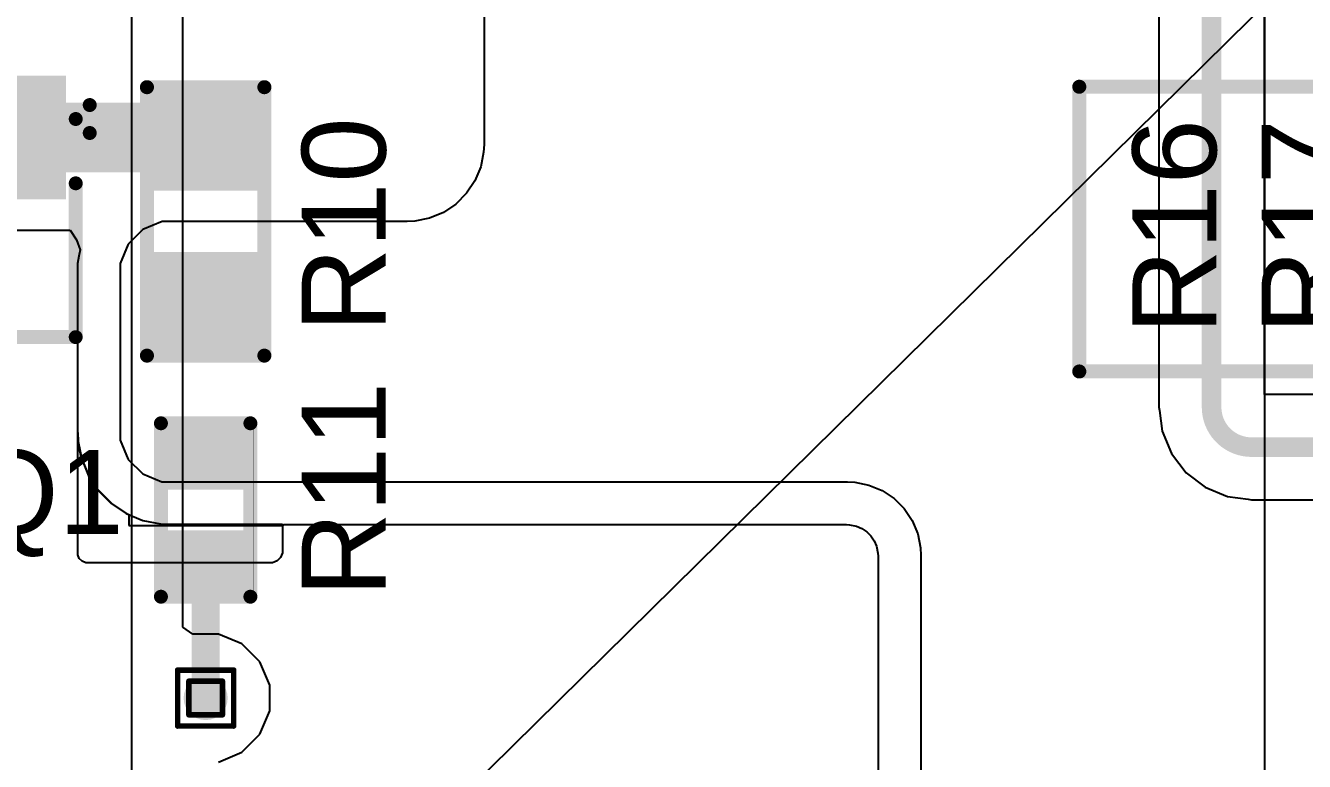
# Model space of a CAD drawing. Header units: inches. Extents: x -12 to 5357, y -8 to 5291.
# Drawn here: x 8.72 to 20.32, y 20.3 to 26.98 of the extents above; entities that cross this region are included whole.
import ezdxf

# ---------------------------------------------------------------- set-up
doc = ezdxf.new("R2010")
doc.units = ezdxf.units.IN
for name, color, linetype in [('Bottom Layer', 5, 'Continuous'), ('Drill Drawing', 1, 'Continuous'), ('Ground', 16, 'Continuous'), ('Power', 76, 'Continuous'), ('Top Layer', 1, 'Continuous'), ('Top Overlay', 2, 'Continuous'), ('Top Paste', 8, 'Continuous'), ('Top Solder', 216, 'Continuous'), ('Via Holes', 16, 'Continuous')]:
    doc.layers.add(name, color=color, linetype=linetype)
doc.styles.add('Arial', font='', dxfattribs={"height": 0.2})
doc.styles.get('Arial').set_extended_font_data('Arial')

# ---------------------------------------------------------------- blocks, each defined once
blk = doc.blocks.new('14_VSON__4_3__20')
at = {"layer": 'Top Solder'}
blk.add_line((-0.868, -2.278), (-5350.816, -5279.07), dxfattribs=at)
blk = doc.blocks.new('R___0402_51')
at = {"layer": 'Top Layer'}
for points in [[(-0.699, -0.318), (-0.699, 0.318), (-0.241, 0.318), (-0.241, -0.318)], [(0.241, -0.318), (0.241, 0.318), (0.699, 0.318), (0.699, -0.318)]]:
    blk.add_hatch(color=1, dxfattribs=at).paths.add_polyline_path(points)
at = {"layer": 'Top Paste'}
for points in [[(-0.699, -0.318), (-0.699, 0.318), (-0.241, 0.318), (-0.241, -0.318)], [(0.241, -0.318), (0.241, 0.318), (0.699, 0.318), (0.699, -0.318)]]:
    blk.add_hatch(color=8, dxfattribs=at).paths.add_polyline_path(points)
at = {"layer": 'Top Solder'}
for points in [[(-0.754, -0.373), (-0.754, 0.373), (-0.186, 0.373), (-0.186, -0.373)], [(0.186, -0.373), (0.186, 0.373), (0.754, 0.373), (0.754, -0.373)]]:
    blk.add_hatch(color=216, dxfattribs=at).paths.add_polyline_path(points)
at = {"layer": 'Top Overlay'}
for points, const_width in [([(-0.787, 0.406), (0.787, 0.406)], 0.127), ([(-0.787, 0.406), (-0.787, -0.406)], 0.127), ([(0.787, 0.406), (0.787, -0.406)], 0.127), ([(-0.787, -0.406), (0.787, -0.406)], 0.127), ([(-0.813, -0.432), (0.813, -0.432)], 0.00323)]:
    blk.add_lwpolyline(points, dxfattribs=dict(at, const_width=const_width))
for points, const_width in [([(-0.819, 0.406, 1), (-0.756, 0.406, 1)], 0.0635), ([(-0.819, 0.406, 1), (-0.756, 0.406, 1)], 0.0635), ([(0.756, 0.406, 1), (0.819, 0.406, 1)], 0.0635), ([(0.756, 0.406, 1), (0.819, 0.406, 1)], 0.0635), ([(-0.819, -0.406, 1), (-0.756, -0.406, 1)], 0.0635), ([(-0.819, -0.406, 1), (-0.756, -0.406, 1)], 0.0635), ([(0.756, -0.406, 1), (0.819, -0.406, 1)], 0.0635), ([(0.756, -0.406, 1), (0.819, -0.406, 1)], 0.0635), ([(-0.814, -0.432, 1), (-0.812, -0.432, 1)], 0.00161), ([(0.812, -0.432, 1), (0.814, -0.432, 1)], 0.00161)]:
    blk.add_lwpolyline(points, format="xyb", close=True, dxfattribs=dict(at, const_width=const_width))
blk = doc.blocks.new('R___0603_52')
at = {"layer": 'Top Layer'}
for points in [[(-0.381, 0.445), (-0.381, -0.445), (-1.143, -0.445), (-1.143, 0.445)], [(1.143, 0.445), (1.143, -0.445), (0.381, -0.445), (0.381, 0.445)]]:
    blk.add_hatch(color=1, dxfattribs=at).paths.add_polyline_path(points)
at = {"layer": 'Top Paste'}
for points in [[(-0.381, 0.445), (-0.381, -0.445), (-1.143, -0.445), (-1.143, 0.445)], [(1.143, 0.445), (1.143, -0.445), (0.381, -0.445), (0.381, 0.445)]]:
    blk.add_hatch(color=8, dxfattribs=at).paths.add_polyline_path(points)
at = {"layer": 'Top Solder'}
for points in [[(-0.279, 0.546), (-0.279, -0.546), (-1.245, -0.546), (-1.245, 0.546)], [(1.245, 0.546), (1.245, -0.546), (0.279, -0.546), (0.279, 0.546)]]:
    blk.add_hatch(color=216, dxfattribs=at).paths.add_polyline_path(points)
at = {"layer": 'Top Overlay', "const_width": 0.127}
for points in [[(-1.219, 0.533), (1.219, 0.533)], [(-1.219, 0.533), (-1.219, -0.533)], [(1.219, 0.533), (1.219, -0.533)], [(1.219, -0.533), (-1.219, -0.533)]]:
    blk.add_lwpolyline(points, dxfattribs=at)
at = {"layer": 'Top Overlay', "const_width": 0.0635}
for points in [[(-1.251, 0.533, 1), (-1.187, 0.533, 1)], [(-1.251, 0.533, 1), (-1.187, 0.533, 1)], [(1.187, 0.533, 1), (1.251, 0.533, 1)], [(1.187, 0.533, 1), (1.251, 0.533, 1)], [(-1.251, -0.533, 1), (-1.187, -0.533, 1)], [(-1.251, -0.533, 1), (-1.187, -0.533, 1)], [(1.187, -0.533, 1), (1.251, -0.533, 1)], [(1.187, -0.533, 1), (1.251, -0.533, 1)]]:
    blk.add_lwpolyline(points, format="xyb", close=True, dxfattribs=at)
blk = doc.blocks.new('SOT_23_60')
at = {"layer": 'Top Layer'}
for points in [[(-0.41, 1.46), (0.41, 1.46), (0.41, 0.54), (-0.41, 0.54)], [(-1.36, -0.54), (-0.54, -0.54), (-0.54, -1.46), (-1.36, -1.46)], [(0.54, -0.54), (1.36, -0.54), (1.36, -1.46), (0.54, -1.46)]]:
    blk.add_hatch(color=1, dxfattribs=at).paths.add_polyline_path(points)
at = {"layer": 'Top Paste'}
for points in [[(-0.41, 1.46), (0.41, 1.46), (0.41, 0.54), (-0.41, 0.54)], [(-1.36, -0.54), (-0.54, -0.54), (-0.54, -1.46), (-1.36, -1.46)], [(0.54, -0.54), (1.36, -0.54), (1.36, -1.46), (0.54, -1.46)]]:
    blk.add_hatch(color=8, dxfattribs=at).paths.add_polyline_path(points)
at = {"layer": 'Top Solder'}
for points in [[(-0.512, 1.562), (0.512, 1.562), (0.512, 0.438), (-0.512, 0.438)], [(-1.462, -0.438), (-0.438, -0.438), (-0.438, -1.562), (-1.462, -1.562)], [(0.438, -0.438), (1.462, -0.438), (1.462, -1.562), (0.438, -1.562)]]:
    blk.add_hatch(color=216, dxfattribs=at).paths.add_polyline_path(points)
at = {"layer": 'Top Overlay', "const_width": 0.127}
for points in [[(-1.549, -0.584), (-1.549, 0.813)], [(-0.559, 0.813), (-1.549, 0.813)], [(1.549, 0.813), (0.559, 0.813)], [(1.549, 0.813), (1.549, -0.584)], [(0.33, -0.787), (-0.33, -0.787)], [(-1.549, -1.168), (-1.676, -1.041)], [(-1.676, -1.041), (-1.676, -1.295)], [(-1.549, -1.168), (-1.676, -1.295)]]:
    blk.add_lwpolyline(points, dxfattribs=at)
at = {"layer": 'Top Overlay', "const_width": 0.0635}
for points in [[(-1.581, 0.813, 1), (-1.518, 0.813, 1)], [(-1.581, 0.813, 1), (-1.518, 0.813, 1)], [(-0.591, 0.813, 1), (-0.527, 0.813, 1)], [(0.527, 0.813, 1), (0.591, 0.813, 1)], [(1.518, 0.813, 1), (1.581, 0.813, 1)], [(1.518, 0.813, 1), (1.581, 0.813, 1)], [(-1.581, -0.584, 1), (-1.518, -0.584, 1)], [(1.518, -0.584, 1), (1.581, -0.584, 1)], [(-0.362, -0.787, 1), (-0.298, -0.787, 1)], [(0.298, -0.787, 1), (0.362, -0.787, 1)], [(-1.708, -1.041, 1), (-1.645, -1.041, 1)], [(-1.708, -1.041, 1), (-1.645, -1.041, 1)], [(-1.581, -1.168, 1), (-1.518, -1.168, 1)], [(-1.581, -1.168, 1), (-1.518, -1.168, 1)], [(-1.708, -1.295, 1), (-1.645, -1.295, 1)], [(-1.708, -1.295, 1), (-1.645, -1.295, 1)]]:
    blk.add_lwpolyline(points, format="xyb", close=True, dxfattribs=at)

msp = doc.modelspace()

# ---------------------------------------------------------------- hatches: boundary and pattern name
at = {"layer": 'Bottom Layer'}
h = msp.add_hatch(color=5, dxfattribs=at)
edge = h.paths.add_edge_path()
edge.add_arc((10.351, 20.873), 0.2, 0, 360)
at = {"layer": 'Ground'}
h = msp.add_hatch(color=16, dxfattribs=at)
edge = h.paths.add_edge_path()
edge.add_arc((10.351, 20.873), 0.2, 0, 360)
at = {"layer": 'Power'}
h = msp.add_hatch(color=76, dxfattribs=at)
edge = h.paths.add_edge_path()
edge.add_arc((10.351, 20.873), 0.2, 0, 360)
at = {"layer": 'Top Layer'}
h = msp.add_hatch(color=1, dxfattribs=at)
edge = h.paths.add_edge_path()
edge.add_arc((10.351, 20.873), 0.2, 0, 360)
at = {"layer": 'Via Holes'}
h = msp.add_hatch(color=7, dxfattribs=at)
edge = h.paths.add_edge_path()
edge.add_arc((10.351, 20.873), 0.1, 0, 360)

# ---------------------------------------------------------------- linework, layer by layer
at = {"layer": 'Bottom Layer'}
for p, q in [((19.003, 49.396), (19.003, 23.514)), ((19.961, 23.631), (19.961, 49.396)), ((28.439, 23.631), (19.961, 23.631)), ((19.003, 23.514), (19.009, 23.484)), ((19.009, 23.484), (19.033, 23.297)), ((19.033, 23.297), (19.117, 23.094)), ((19.117, 23.094), (19.25, 22.92)), ((19.25, 22.92), (19.424, 22.787)), ((19.424, 22.787), (19.627, 22.703)), ((19.627, 22.703), (19.814, 22.679)), ((19.814, 22.679), (19.844, 22.673)), ((19.844, 22.673), (23.893, 22.673))]:
    msp.add_line(p, q, dxfattribs=at)
at = {"layer": 'Bottom Layer', "const_width": 0.178}
for points in [[(19.482, 23.514), (19.482, 49.396)], [(19.844, 23.152), (28.781, 23.152)]]:
    msp.add_lwpolyline(points, dxfattribs=at)
at = {"layer": 'Bottom Layer', "const_width": 0.0889}
for points in [[(19.437, 23.514, 1), (19.526, 23.514, 1)], [(19.437, 23.514, 1), (19.526, 23.514, 1)], [(19.799, 23.152, 1), (19.888, 23.152, 1)], [(19.799, 23.152, 1), (19.888, 23.152, 1)]]:
    msp.add_lwpolyline(points, format="xyb", close=True, dxfattribs=at)
at = {"layer": 'Bottom Layer', "const_width": 0.178}
msp.add_lwpolyline([(19.844, 23.152, -0.414214), (19.482, 23.514)], format="xyb", dxfattribs=at)
at = {"layer": 'Drill Drawing', "const_width": 0.0508}
for points in [[(10.097, 21.127), (10.605, 21.127)], [(10.097, 20.619), (10.097, 21.127)], [(10.605, 20.619), (10.605, 21.127)], [(10.199, 21.026), (10.504, 21.026)], [(10.199, 20.721), (10.199, 21.026)], [(10.504, 20.721), (10.504, 21.026)], [(10.199, 20.721), (10.504, 20.721)], [(10.097, 20.619), (10.605, 20.619)]]:
    msp.add_lwpolyline(points, dxfattribs=at)
at = {"layer": 'Drill Drawing', "const_width": 0.0254}
for points in [[(10.084, 21.127, 1), (10.11, 21.127, 1)], [(10.084, 21.127, 1), (10.11, 21.127, 1)], [(10.592, 21.127, 1), (10.618, 21.127, 1)], [(10.592, 21.127, 1), (10.618, 21.127, 1)], [(10.186, 21.026, 1), (10.211, 21.026, 1)], [(10.186, 21.026, 1), (10.211, 21.026, 1)], [(10.491, 21.026, 1), (10.516, 21.026, 1)], [(10.491, 21.026, 1), (10.516, 21.026, 1)], [(10.186, 20.721, 1), (10.211, 20.721, 1)], [(10.186, 20.721, 1), (10.211, 20.721, 1)], [(10.491, 20.721, 1), (10.516, 20.721, 1)], [(10.491, 20.721, 1), (10.516, 20.721, 1)], [(10.084, 20.619, 1), (10.11, 20.619, 1)], [(10.084, 20.619, 1), (10.11, 20.619, 1)], [(10.592, 20.619, 1), (10.618, 20.619, 1)], [(10.592, 20.619, 1), (10.618, 20.619, 1)]]:
    msp.add_lwpolyline(points, format="xyb", close=True, dxfattribs=at)
at = {"layer": 'Power'}
for p, q in [((10.143, 21.516), (10.143, 36.579)), ((9.677, 36.082), (9.677, 15.87)), ((10.236, 21.454), (10.143, 21.516)), ((10.467, 21.454), (10.236, 21.454)), ((10.68, 21.366), (10.467, 21.454)), ((10.844, 21.203), (10.68, 21.366)), ((10.932, 20.989), (10.844, 21.203)), ((10.932, 20.758), (10.932, 20.989)), ((10.844, 20.544), (10.932, 20.758)), ((10.68, 20.381), (10.844, 20.544)), ((10.467, 20.292), (10.68, 20.381))]:
    msp.add_line(p, q, dxfattribs=at)
at = {"layer": 'Top Layer'}
for p, q in [((12.878, 29.148), (12.878, 25.899)), ((19.964, 10.436), (19.964, 29.21)), ((12.878, 25.899), (12.874, 25.831)), ((12.874, 25.831), (12.848, 25.697)), ((12.848, 25.697), (12.795, 25.571)), ((12.795, 25.571), (12.719, 25.457)), ((12.719, 25.457), (12.623, 25.36)), ((12.623, 25.36), (12.509, 25.284)), ((9.957, 25.202), (9.782, 25.129)), ((10.052, 25.202), (9.957, 25.202)), ((12.18, 25.202), (10.052, 25.202)), ((12.249, 25.205), (12.18, 25.202)), ((12.18, 25.202), (12.18, 25.202)), ((12.383, 25.232), (12.249, 25.205)), ((12.509, 25.284), (12.383, 25.232)), ((8.024, 25.123), (9.121, 25.123)), ((9.121, 25.123), (9.18, 25.034)), ((9.782, 25.129), (9.648, 24.996)), ((9.18, 25.034), (9.212, 24.945)), ((9.648, 24.996), (9.576, 24.821)), ((9.2, 24.885), (9.187, 24.821)), ((9.212, 24.945), (9.2, 24.885)), ((9.187, 24.821), (9.187, 24.821)), ((9.187, 24.821), (9.187, 24.821)), ((9.187, 24.821), (9.187, 24.726)), ((9.187, 24.726), (9.187, 23.307)), ((9.576, 24.821), (9.576, 24.726)), ((9.576, 24.726), (9.576, 24.726)), ((9.576, 24.726), (9.576, 23.307)), ((9.187, 23.307), (9.187, 23.214)), ((9.19, 22.192), (9.19, 23.284)), ((9.19, 23.284), (9.194, 23.202)), ((9.576, 23.307), (9.576, 23.214)), ((9.187, 23.214), (9.187, 23.214)), ((9.187, 23.214), (9.187, 23.214)), ((9.187, 23.214), (9.203, 23.135)), ((9.194, 23.202), (9.226, 23.042)), ((9.203, 23.135), (9.217, 23.065)), ((9.576, 23.214), (9.647, 23.041)), ((9.217, 23.065), (9.217, 23.065)), ((9.217, 23.065), (9.217, 23.065)), ((9.217, 23.065), (9.289, 22.892)), ((9.226, 23.042), (9.288, 22.891)), ((9.647, 23.041), (9.78, 22.908)), ((9.288, 22.891), (9.379, 22.755)), ((9.289, 22.892), (9.289, 22.892)), ((9.289, 22.892), (9.289, 22.892)), ((9.289, 22.892), (9.331, 22.829)), ((9.78, 22.908), (9.953, 22.837)), ((9.331, 22.829), (9.373, 22.766)), ((9.373, 22.766), (9.373, 22.766)), ((9.373, 22.766), (9.373, 22.766)), ((9.373, 22.766), (9.505, 22.634)), ((9.379, 22.755), (9.494, 22.64)), ((9.953, 22.837), (10.046, 22.837)), ((10.046, 22.837), (10.046, 22.837)), ((10.046, 22.837), (16.178, 22.837)), ((16.178, 22.837), (16.243, 22.833)), ((16.243, 22.833), (16.371, 22.808)), ((16.371, 22.808), (16.491, 22.758)), ((16.491, 22.758), (16.6, 22.686)), ((9.494, 22.64), (9.63, 22.549)), ((16.6, 22.686), (16.692, 22.594)), ((9.505, 22.634), (9.505, 22.634)), ((9.505, 22.634), (9.505, 22.634)), ((9.505, 22.634), (9.568, 22.592)), ((9.568, 22.592), (9.631, 22.549)), ((9.63, 22.549), (9.781, 22.487)), ((9.631, 22.549), (9.631, 22.549)), ((9.631, 22.549), (9.631, 22.549)), ((9.631, 22.549), (9.653, 22.54)), ((9.653, 22.54), (9.653, 22.441)), ((16.692, 22.594), (16.764, 22.485)), ((9.653, 22.441), (11.05, 22.441)), ((9.781, 22.487), (9.941, 22.455)), ((9.941, 22.455), (10.023, 22.451)), ((10.023, 22.451), (10.023, 22.451)), ((10.023, 22.451), (11.048, 22.451)), ((11.048, 22.451), (11.048, 22.213)), ((11.05, 22.441), (11.056, 22.448)), ((11.05, 22.441), (11.05, 22.441)), ((11.056, 22.448), (16.168, 22.448)), ((16.168, 22.448), (16.195, 22.447)), ((16.195, 22.447), (16.258, 22.434)), ((16.258, 22.434), (16.307, 22.414)), ((16.307, 22.414), (16.352, 22.384)), ((16.764, 22.485), (16.814, 22.365)), ((16.352, 22.384), (16.39, 22.346)), ((16.39, 22.346), (16.42, 22.301)), ((16.42, 22.301), (16.441, 22.251)), ((16.814, 22.365), (16.839, 22.237)), ((9.19, 22.174), (9.19, 22.192)), ((9.19, 22.192), (9.19, 22.192)), ((9.204, 22.14), (9.19, 22.174)), ((11.048, 22.191), (11.031, 22.149)), ((11.048, 22.213), (11.048, 22.191)), ((16.441, 22.251), (16.453, 22.189)), ((16.453, 22.189), (16.454, 22.162)), ((16.839, 22.237), (16.843, 22.172)), ((16.843, 22.172), (16.843, 5.613)), ((16.843, 22.172), (16.843, 22.172)), ((9.229, 22.115), (9.204, 22.14)), ((9.263, 22.101), (9.229, 22.115)), ((9.281, 22.101), (9.263, 22.101)), ((10.936, 22.101), (9.281, 22.101)), ((10.958, 22.101), (10.936, 22.101)), ((10.936, 22.101), (10.936, 22.101)), ((11, 22.118), (10.958, 22.101)), ((11.031, 22.149), (11, 22.118)), ((16.454, 22.162), (16.454, 5.613))]:
    msp.add_line(p, q, dxfattribs=at)
for points, const_width in [([(8.572, 25.964), (10.351, 25.964)], 0.635), ([(10.351, 20.873), (10.351, 22.111)], 0.254)]:
    msp.add_lwpolyline(points, dxfattribs=dict(at, const_width=const_width))
for points, const_width in [([(8.413, 25.964, 1), (8.731, 25.964, 1)], 0.318), ([(10.192, 25.964, 1), (10.51, 25.964, 1)], 0.318), ([(10.288, 22.111, 1), (10.415, 22.111, 1)], 0.127), ([(10.288, 20.873, 1), (10.415, 20.873, 1)], 0.127)]:
    msp.add_lwpolyline(points, format="xyb", close=True, dxfattribs=dict(at, const_width=const_width))
at = {"layer": 'Top Overlay', "const_width": 0.127}
for points in [[(18.281, 26.425), (24.621, 26.425)], [(18.281, 23.839), (18.281, 26.425)], [(18.281, 23.839), (24.621, 23.839)]]:
    msp.add_lwpolyline(points, dxfattribs=at)
at = {"layer": 'Top Overlay', "const_width": 0.0635}
for points in [[(18.249, 26.425, 1), (18.313, 26.425, 1)], [(18.249, 26.425, 1), (18.313, 26.425, 1)], [(18.249, 23.839, 1), (18.313, 23.839, 1)], [(18.249, 23.839, 1), (18.313, 23.839, 1)]]:
    msp.add_lwpolyline(points, format="xyb", close=True, dxfattribs=at)

# ---------------------------------------------------------------- block references
for name, p, rotation in [('14_VSON__4_3__20', (6.397, 12.368), 180), ('SOT_23_60', (7.622, 24.964), 180), ('R___0603_52', (10.351, 25.202), 90), ('R___0402_51', (10.351, 22.581), 90)]:
    msp.add_blockref(name, p, dxfattribs=dict(rotation=rotation))

# ---------------------------------------------------------------- texts
at = {"layer": 'Top Overlay', "style": 'Arial'}
for s, p in [('R10', (11.985, 24.194)), ('R16', (19.525, 24.178)), ('R17', (20.698, 24.178)), ('R11', (11.985, 21.792))]:
    msp.add_text(s, height=0.762, rotation=90, dxfattribs=at).set_placement(p)
msp.add_text('Q1', height=0.762, dxfattribs=at).set_placement((8.188, 22.364))

doc.saveas('drawing.dxf')
